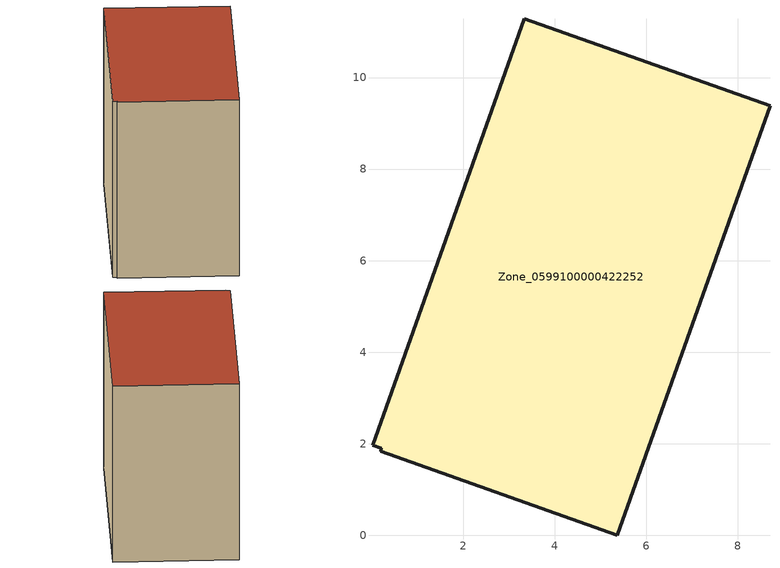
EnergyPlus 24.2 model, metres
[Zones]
Zone_0599100000422252
 floor ground (C_G): 0.2,1.84 0.22,1.9 0.02,1.97 3.34,11.29 8.7,9.38 5.37,0 z0.55
 wall outside (C_F): 5.37,0 8.7,9.38 3.34,11.29 0.02,1.97 0.22,1.9 0.2,1.84 5.37,0 z0.55:9.3
 roof outside (C_R): 0.22,1.9 0.2,1.84 5.37,0 8.7,9.38 3.34,11.29 0.02,1.97 z9.3
[BUILDING]
Pand.0599100000422252: North Axis=0; Terrain=City; Loads Convergence Tolerance Value=0.04; Temperature Convergence Tolerance Value=0.4; Solar Distribution=FullExterior; Maximum Number of Warmup Days=25; Minimum Number of Warmup Days=1
[Site:Location]
Rotterdam.The.Hague.AP_ZH_NLD Design_Conditions: Latitude=51.96; Longitude=4.45; Time Zone=1; Elevation=-4.5
[SITE:GROUNDTEMPERATURE:BUILDINGSURFACE]
18, 18, 18, 18, 18, 18, 18, 18, 18, 18, 18, 18
[MATERIAL] Thermal Absorptance=0.9; Solar Absorptance=0.7; Visible Absorptance=0.7
Name | Roughness | Thickness | Conductivity | Density | Specific Heat
G.TI.1992-2005 | MediumSmooth | 0.15 | 0.06 | 540 | 1210
F.TI.1992-2005 | Rough | 0.3 | 0.12 | 1920 | 840
R.TI.1992-2005 | MediumRough | 0.2 | 0.08 | 1500 | 1000
[CONSTRUCTION]
C_G: G.TI.1992-2005
C_F: F.TI.1992-2005
C_R: R.TI.1992-2005
[ZONE]
Zone_0599100000422252: Type=1; Multiplier=1; Ceiling Height=Autocalculate; Volume=Autocalculate; Floor Area=autocalculate; Part of Total Floor Area=Yes
[ZONEINFILTRATION:DESIGNFLOWRATE]
Infil_Zone_0599100000422252: Zone or ZoneList or Space or SpaceList=Zone_0599100000422252; Schedule=AlwaysOn; Design Flow Rate Calculation Method=Flow/Area; Flow Rate per Floor Area=0.0015; Constant Term Coefficient=1; Temperature Term Coefficient=0; Velocity Term Coefficient=0; Velocity Squared Term Coefficient=0
[HVACTEMPLATE:ZONE:IDEALLOADSAIRSYSTEM]
Zone_0599100000422252: Maximum Heating Supply Air Temperature=50; Minimum Cooling Supply Air Temperature=13; Maximum Heating Supply Air Humidity Ratio=0.0156; Minimum Cooling Supply Air Humidity Ratio=0.0077; Heating Limit=NoLimit; Cooling Limit=NoLimit; Dehumidification Control Type=ConstantSensibleHeatRatio; Cooling Sensible Heat Ratio=0.7; Dehumidification Setpoint=60; Humidification Control Type=None; Humidification Setpoint=30; Outdoor Air Method=None; Outdoor Air Flow Rate per Person=0.00944; Outdoor Air Flow Rate per Zone Floor Area=0; Outdoor Air Flow Rate per Zone=0; Demand Controlled Ventilation Type=None; Outdoor Air Economizer Type=NoEconomizer; Heat Recovery Type=None; Sensible Heat Recovery Effectiveness=0.7; Latent Heat Recovery Effectiveness=0.65
[ZONECONTROL:THERMOSTAT]
ThermostatControl_Zone_0599100000422252: Zone or ZoneList=Zone_0599100000422252; Control Type Schedule=DualSetpointControlType; Control 1=Thermostat_Zone_0599100000422252; Temperature Difference Between Cutout And Setpoint=0
[THERMOSTATSETPOINT:DUALSETPOINT]
Thermostat_Zone_0599100000422252: Heating Setpoint Temperature Schedule=HeatingSetpoint_Zone_0599100000422252; Cooling Setpoint Temperature Schedule=CoolingSetpoint_Zone_0599100000422252
[SCHEDULE:COMPACT]
HeatingSetpoint_Zone_0599100000422252: Through: 12/31, For: AllDays, Until: 24:00, 21
CoolingSetpoint_Zone_0599100000422252: Through: 12/31, For: AllDays, Until: 24:00, 24
DualSetpointControlType: Through: 12/31, For: AllDays, Until: 24:00, 4
AlwaysOn: Through: 12/31, For: AllDays, Until: 24:00, 1
